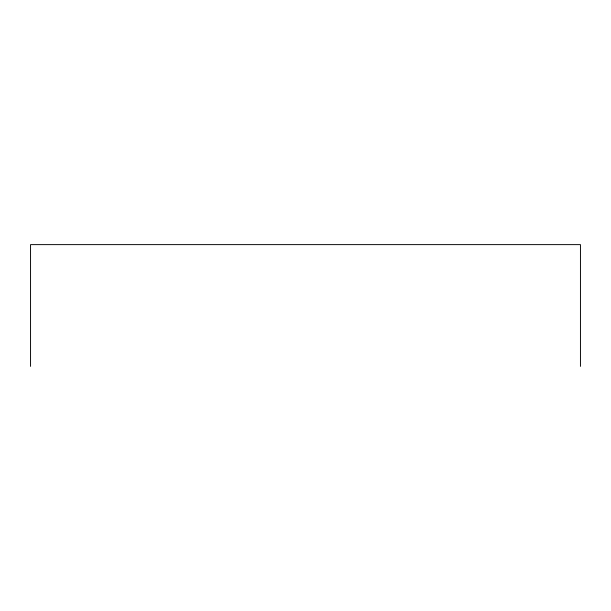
<?xml version="1.0" encoding="UTF-8"?>
<svg xmlns="http://www.w3.org/2000/svg" width="611" height="611" viewBox="0 0 611 611"><rect width="100%" height="100%" fill="white"/><g stroke="black" fill="none" stroke-linecap="round" stroke-linejoin="round"><path stroke-width="0.92" d="M580.45 366.379L580.45 244.621L30.55 244.621L30.55 366.379"/></g></svg>
